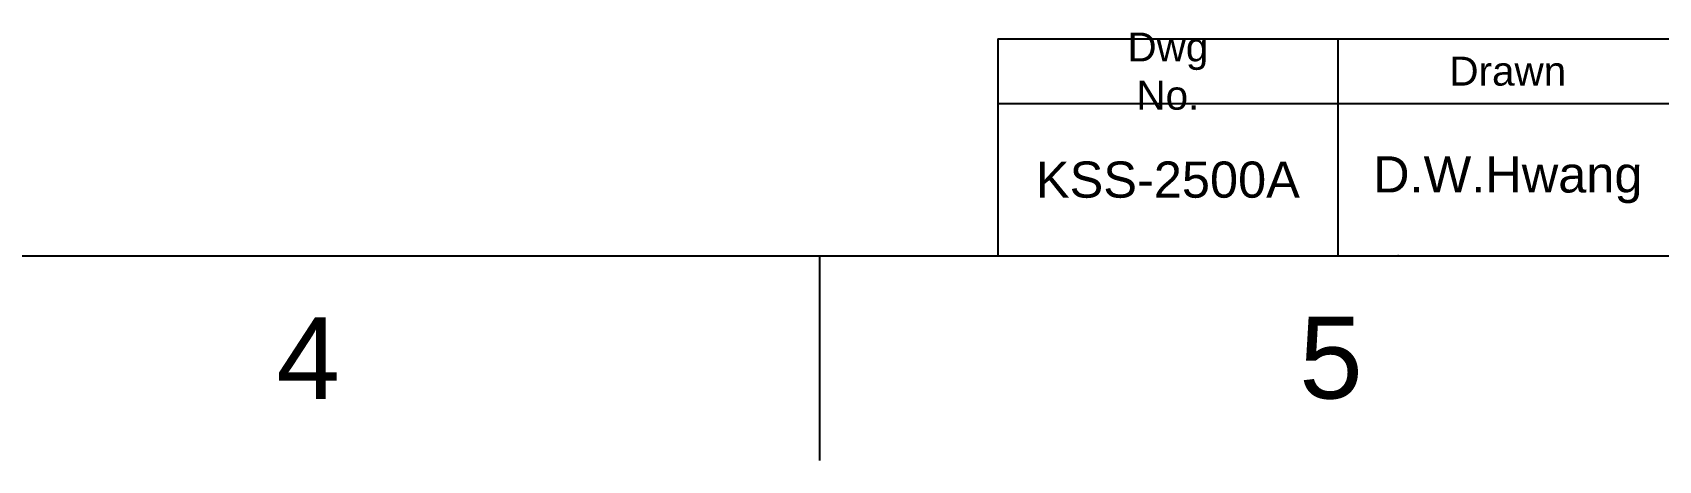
# Model space of a CAD drawing. Header units: millimetres. Extents: x 19562 to 20987, y -3943 to -2935.
# Drawn here: x 20143.7 to 20413.5, y -3942.6 to -3871.6 of the extents above; entities that cross this region are included whole.
import ezdxf

# ---------------------------------------------------------------- set-up
doc = ezdxf.new("R2010")
doc.units = ezdxf.units.MM
doc.header["$LTSCALE"] = 0.1
doc.layers.add('FORM', color=7, linetype='Continuous')
doc.layers.add('TEXT', color=2, linetype='Continuous')
doc.styles.get("Standard").update_dxf_attribs({"font": 'arial.ttf'})

msp = doc.modelspace()

# ---------------------------------------------------------------- linework, layer by layer
for p, q in [((19595.47, -3908.66), (20953.05, -3908.66)), ((20274.26, -3908.66), (20274.26, -3942.6))]:
    msp.add_line(p, q)
msp.add_point((20370.26, -3908.66))
at = {"layer": 'FORM'}
for p, q in [((20303.85, -3872.66), (20953.05, -3872.66)), ((20303.85, -3872.66), (20303.85, -3908.66)), ((20360.25, -3872.66), (20360.25, -3908.66)), ((20473.05, -3883.46), (20303.85, -3883.46))]:
    msp.add_line(p, q, dxfattribs=at)

# ---------------------------------------------------------------- texts
at = {"char_height": 13.58, "attachment_point": 5}
for s, insert in [('4', (20189.41, -3925.63)), ('5', (20359.11, -3925.63))]:
    msp.add_mtext_dynamic_manual_height_columns(s, width=50, gutter_width=12.5, heights=[0], dxfattribs=dict(at, insert=insert))
at = {"layer": 'TEXT', "attachment_point": 5}
for s, insert, char_height in [('Dwg No.', (20332.05, -3878.06), 4.8), ('Drawn', (20388.45, -3878.06), 4.8), ('KSS-2500A', (20332.05, -3896.06), 6), ('D.W.Hwang', (20388.45, -3896.06), 6)]:
    msp.add_mtext_dynamic_manual_height_columns(s, width=23.5, gutter_width=12.5, heights=[0], dxfattribs=dict(at, insert=insert, char_height=char_height))

doc.saveas('drawing.dxf')
